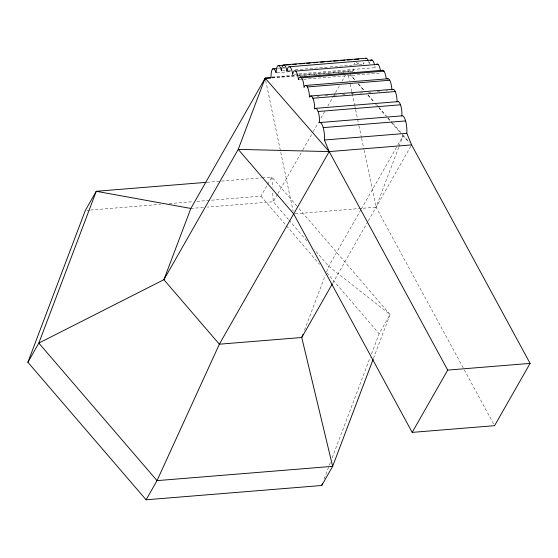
<?xml version="1.0" encoding="UTF-8"?>
<svg xmlns="http://www.w3.org/2000/svg" width="558" height="558" viewBox="0 0 558 558"><rect width="100%" height="100%" fill="white"/><g stroke="black" fill="none" stroke-linecap="round" stroke-linejoin="round"><path stroke-width="0.42" stroke-dasharray="2.79 2.09" d="M304.501 330.217L325.321 275.178M326.542 271.941L328.69 266.278L360.914 209.78M398.733 147.298L376.078 207.192L463.914 369.152M399.033 146.489L403.015 135.964L400.756 133.334M324.17 479.001L329.081 466.014M329.387 465.198L330.615 461.954M332.149 457.895L370.226 357.225M371.461 353.981L379.133 333.684L390.063 314.524L297.442 206.753M373.483 358.362L390.063 314.524L328.69 266.278L314.545 249.817M196.918 201.375L260.942 196.165L267.247 185.11M267.666 184.37L271.872 177.005L296.87 206.09M277.528 194.226L273.232 201.752L207.318 207.116M277.961 193.473L302.45 150.534M302.882 149.781L312.759 132.455M313.191 131.702L318.778 121.909M320.927 118.143L325.223 110.61M327.797 106.097L333.384 96.304M333.817 95.551L335.1 93.291M335.532 92.537L339.829 85.004M341.977 81.238L345.416 75.211M361.34 209.027L397.429 145.757M397.861 145.003L403.015 135.964L409.314 142.513M332.68 283.269L367.91 221.498M368.343 220.745L411.602 144.899M304.222 75.309L352.789 71.361L353.43 70.441A10.177 2.992 85.3 0 1 353.57 66.744M282.794 67.874L284.531 67.727M277.898 68.495L279.635 68.355M283.101 68.069L284.838 67.93M282.334 70.81L287.537 70.392M288.409 70.322L291.011 70.106M295.342 69.757L329.171 67.002M330.036 66.932L362.993 64.247M287.907 71.333L290.509 71.124M276.97 72.735L290.844 71.605M294.464 74.228L297.937 73.942M298.802 73.872L375.122 67.664A10.177 2.992 85.3 0 1 375.436 66.256M271.906 77.074L297.923 74.96M298.788 74.884L353.43 70.441M272.109 77.583L296.389 75.609M297.261 75.539L352.789 71.361M272.13 77.925L298.146 75.804M299.018 75.735L303.35 75.386M299.304 79.648L302.771 79.362M303.643 79.292L380.828 73.007M317.307 96.534L319.043 96.394M325.119 95.899L327.72 95.69M333.789 95.195L337.255 94.909M342.459 94.49L345.067 94.274M351.135 93.779L353.737 93.57M359.805 93.074L362.407 92.865M368.482 92.37L371.084 92.161M377.152 91.665L379.754 91.449M385.829 90.961L387.559 90.814M206.983 182.278L261.486 177.849M262.351 177.779L271.872 177.005L272.437 187.244M87.055 210.317L89.65 210.101M90.515 210.031L160.585 204.333M169.234 203.628L193.459 201.654M190.843 208.462L203.851 207.402M295.147 213.777L376.078 207.192L364.137 150.346M354.993 79.968L350.424 74.723L354.916 80.003M358.424 83.902L364.144 90.466M368.147 95.055L374.439 102.267M376.727 104.89L378.443 106.857M379.015 107.513L387.587 117.354M388.159 118.01L392.162 122.6M392.734 123.255L401.886 133.753M402.457 134.408L409.321 142.276M358.313 83.951L363.969 90.536M367.931 95.146L374.16 102.386M374.725 103.049L376.42 105.023M378.687 107.652L385.473 115.555M387.74 118.191L390.565 121.484M391.13 122.139L400.184 132.671M288.514 219.531L273.232 201.752L272.667 191.513M289.079 220.187L307.751 241.914M260.942 196.165L285.94 225.258M286.512 225.913L319.469 264.262M326.855 272.855L379.133 333.684M464.326 369.912L493.739 424.157M348.45 75.686L349.524 80.777M350.236 84.167L352.014 92.656M352.196 93.5L354.693 105.378M354.867 106.229L355.404 108.775M355.579 109.626L358.787 124.894M358.968 125.745L361.465 137.617M361.64 138.468L363.955 149.495M265.706 80.694L293.145 211.349M353.807 65.167A10.177 2.992 85.3 0 1 354.581 62.859M356.241 62.064A10.177 2.992 85.3 0 1 357.999 64.623M358.585 64.268A10.177 2.992 85.3 0 1 358.787 62.622M363.411 62.538A10.177 2.992 85.3 0 1 363.865 64.177A10.177 2.992 85.3 0 1 364.025 62.461M368.566 61.366A10.177 2.992 85.3 0 1 369.438 64.7M369.675 63.124A10.177 2.992 85.3 0 1 370.017 61.819M374.795 65.788A10.177 2.992 85.3 0 1 375.122 67.664"/><path stroke-width="0.84" d="M373.176 359.171L332.645 466.335L321.715 485.495L146.098 499.787L27.9 362.268L85.325 210.457L96.255 191.289L206.118 182.354M271.237 77.653L265.169 78.148L190.843 208.462L163.899 279.684L38.83 343.1L27.9 362.268M302.973 334.263L301.745 337.499L332.645 466.335L157.028 480.626L38.83 343.1L96.255 191.289L190.843 208.462M321.715 485.495L322.329 483.87M146.098 499.787L157.028 480.626L219.357 344.202L329.213 151.602L324.4 140.009A12.081 3.55 85.3 0 0 323.221 127.622A12.081 3.55 85.3 0 0 319.497 122.579A10.177 2.992 85.3 0 0 318.109 111.495A10.177 2.992 85.3 0 0 314.677 108.977A10.177 2.992 85.3 0 0 312.892 98.236A10.177 2.992 85.3 0 0 309.502 97.169A10.177 2.992 85.3 0 0 307.353 86.957A10.177 2.992 85.3 0 0 304.061 87.362A10.177 2.992 85.3 0 0 301.578 77.848L383.974 71.145M332.254 284.022L301.745 337.499L219.357 344.202L163.899 279.684L238.231 149.377L265.169 78.148L270.393 78.064L271.035 77.144A10.177 2.992 85.3 0 1 272.695 68.92L277.026 68.564M411.602 144.899L329.213 151.602L238.231 149.377L293.682 213.895L412.174 432.387L447.704 370.1L530.1 363.391L411.602 144.899L406.796 133.306A12.081 3.55 85.3 0 0 405.617 120.919A12.081 3.55 85.3 0 0 401.886 115.869A10.177 2.992 85.3 0 0 400.749 105.546A10.177 2.992 85.3 0 0 397.603 101.751M530.1 363.391L494.569 425.684L412.174 432.387M283.338 65.223L278.135 65.649A10.177 2.992 85.3 0 1 281.469 70.88A10.177 2.992 85.3 0 1 283.848 64.916L366.236 58.213M285.94 65.014L290.279 64.658M292.88 64.449L296.347 64.17M299.82 63.884L304.152 63.528M306.754 63.319L310.227 63.04M313.694 62.754L317.167 62.475M320.634 62.189L324.1 61.91M327.574 61.624L331.04 61.345M333.642 61.129L337.981 60.78M340.582 60.571L344.921 60.215M347.522 60.006L351.854 59.65M354.456 59.441L358.794 59.085M283.848 64.916A10.177 2.992 85.3 0 1 287.042 71.403A10.177 2.992 85.3 0 1 289.721 66.737L372.116 60.034M289.721 66.737A10.177 2.992 85.3 0 1 292.734 74.367A10.177 2.992 85.3 0 1 295.663 71.068L378.059 64.365M300.371 76.969L382.767 70.266M305.561 85.458L387.956 78.755M307.353 86.957L389.749 80.254M310.534 96.018L392.93 89.315M312.892 98.236L395.287 91.533M315.779 108.329L398.175 101.619M318.109 111.495L400.505 104.792M319.497 122.579L401.886 115.869M323.221 127.622L405.617 120.919M324.4 140.009L406.796 133.306M447.704 370.1L329.213 151.602L265.169 78.148L265.524 79.843M272.695 68.92A10.177 2.992 85.3 0 1 276.105 72.805A10.177 2.992 85.3 0 1 278.135 65.649M301.578 77.848A10.177 2.992 85.3 0 0 298.432 79.717A10.177 2.992 85.3 0 0 295.663 71.068M365.664 58.353A10.177 2.992 85.3 0 1 368.022 60.069M370.449 60.822A10.177 2.992 85.3 0 1 370.958 60.173M371.523 59.908A10.177 2.992 85.3 0 1 374.369 64.079M376.322 64.386A10.177 2.992 85.3 0 1 380.458 70.448M382.195 70.406A10.177 2.992 85.3 0 1 386.262 78.678M387.392 79.02A10.177 2.992 85.3 0 1 391.876 89.81M392.386 89.705A10.177 2.992 85.3 0 1 397.073 101.633"/></g></svg>
